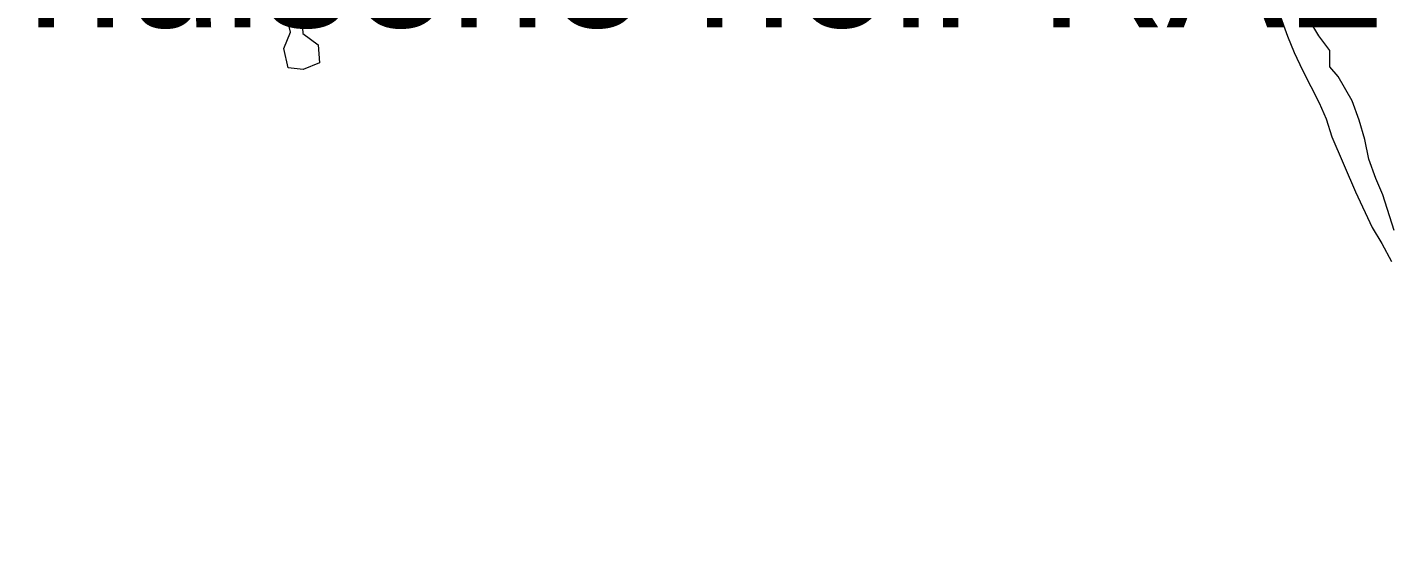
# Model space of a CAD drawing. Header units: millimetres. Extents: x 318905 to 439572, y -5133 to 105868.
# Drawn here: x 386704 to 388589, y 1424 to 2137 of the extents above; entities that cross this region are included whole.
import ezdxf

# ---------------------------------------------------------------- set-up
doc = ezdxf.new("R2010")
doc.units = ezdxf.units.MM
doc.header["$MEASUREMENT"] = 0
doc.layers.add('INTI_Agencement_Stylo_No__102', color=7, linetype='Continuous', lineweight=0, true_color=0xcccccc)
doc.layers.add('INTI_Etiquettes_Stylo_No__1', color=7, linetype='Continuous', lineweight=5)
doc.styles.add('STYLE_GENERE_2', font='Arial')
doc.dimstyles.new('STYLE_GENERE__3', dxfattribs={"dimtxt": 0.18, "dimasz": 182.4, "dimexe": 0.18, "dimexo": 0.0625, "dimgap": 0.09, "dimtad": 0, "dimtih": 1, "dimtoh": 1, "dimdec": 4, "dimzin": 0, "dimdsep": 46, "dimcen": 0.09, "dimadec": 0, "dimazin": 0, "dimtfac": 1, "dimtdec": 4, "dimtmove": 0, "dimatfit": 3, "dimldrblk": 'ARROWHEAD_5', "dimfxl": 0, "dimtolj": 1, "dimtzin": 0, "dimarcsym": 0})

# ---------------------------------------------------------------- blocks, each defined once
blk = doc.blocks.new('arbre6[3]', base_point=(388660.4, -726.1))
at = {"layer": 'INTI_Agencement_Stylo_No__102', "linetype": 'Continuous'}
for p, q in [((387068.1, 2130.1), (387062.3, 2154.7)), ((387083.1, 2159.4), (387085.2, 2128)), ((388436.3, 2151.1), (388446, 2124.2)), ((387058.8, 2107.5), (387068.1, 2130.1)), ((388489.5, 2124.6), (388476.1, 2146.9)), ((387085.2, 2128), (387106.1, 2112.5)), ((387106.1, 2112.5), (387108.2, 2087.7)), ((388446, 2124.2), (388455.6, 2101.8)), ((388504.8, 2104.5), (388489.5, 2124.6)), ((387064.7, 2080.6), (387058.8, 2107.5)), ((388455.6, 2101.8), (388467.1, 2077.2)), ((388504.9, 2082), (388504.8, 2104.5)), ((387085.5, 2078.5), (387064.7, 2080.6)), ((387108.2, 2087.7), (387085.5, 2078.5)), ((388467.1, 2077.2), (388490.1, 2032.4)), ((388516.4, 2068.6), (388504.9, 2082)), ((388535.5, 2035.1), (388516.4, 2068.6)), ((388490.1, 2032.4), (388499.7, 2010)), ((388545.1, 2008.2), (388535.5, 2035.1)), ((388499.7, 2010), (388507.5, 1985.4)), ((388552.9, 1981.3), (388545.1, 2008.2)), ((388507.5, 1985.4), (388540.2, 1909.2)), ((388558.8, 1954.4), (388552.9, 1981.3)), ((388568.4, 1927.5), (388558.8, 1954.4)), ((388578, 1905.1), (388568.4, 1927.5)), ((388540.2, 1909.2), (388563.2, 1860)), ((388593.5, 1855.8), (388578, 1905.1)), ((388563.2, 1860), (388576.6, 1837.6)), ((388576.6, 1837.6), (388590, 1813))]:
    blk.add_line(p, q, dxfattribs=at)
blk = doc.blocks.new('ARROWHEAD_5')
at = {"linetype": 'Continuous', "lineweight": 0}
blk.add_hatch(color=0, dxfattribs=at).paths.add_polyline_path([(-1, 0.2679), (0, 0), (-1, -0.2679)])
at = {"color": 0, "linetype": 'Continuous', "lineweight": 0}
blk.add_line((0, 0), (-1, 0), dxfattribs=at)

msp = doc.modelspace()

# ---------------------------------------------------------------- block references
at = {"layer": 'INTI_Agencement_Stylo_No__102', "linetype": 'Continuous'}
msp.add_blockref('arbre6[3]', (388660.431, -726.071), dxfattribs=at)

# ---------------------------------------------------------------- texts
at = {"layer": 'INTI_Etiquettes_Stylo_No__1', "linetype": 'Continuous', "insert": (389189.493, 2134.213), "char_height": 175, "attachment_point": 9, "rotation": 0.000389, "style": 'STYLE_GENERE_2'}
msp.add_mtext('\\A1;{\\pqr;\\fArial|b0|i0|c0|p34;Menuiserie noir RAL 9005}', dxfattribs=at)

# ---------------------------------------------------------------- leaders
at = {"layer": 'INTI_Etiquettes_Stylo_No__1', "linetype": 'Continuous', "annotation_type": 0, "has_hookline": 1, "hookline_direction": 1, "text_width": 2801.194, "horizontal_direction": (1, 7e-06, 0)}
msp.add_leader([(392869.216, 1435.319), (389729.493, 2077.146), (389189.583, 2134.213)], dimstyle='STYLE_GENERE__3', dxfattribs=at)

doc.saveas('drawing.dxf')
